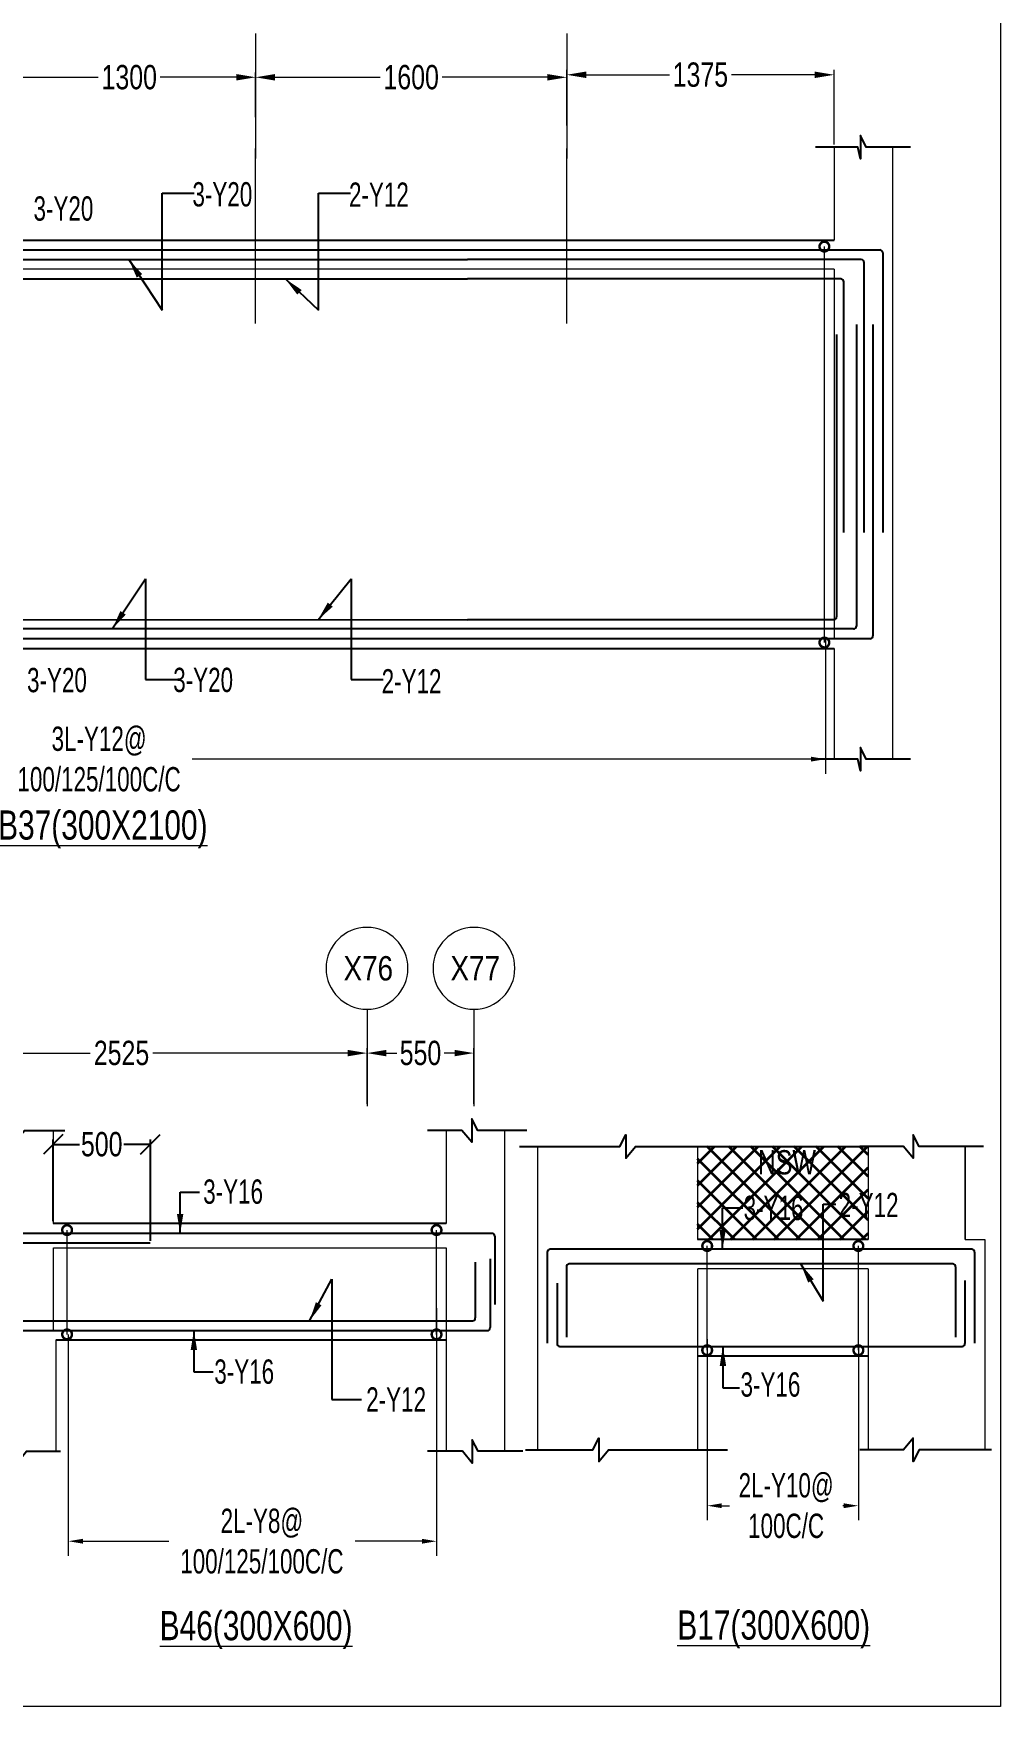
# Model space of a CAD drawing. Header units: millimetres. Extents: x -2697 to 288508, y -1308 to 60928.
# Drawn here: x 27390 to 32364, y 3901 to 12507 of the extents above; entities that cross this region are included whole.
import ezdxf
from ezdxf.enums import TextEntityAlignment as Align

# ---------------------------------------------------------------- set-up
doc = ezdxf.new("R2010")
doc.units = ezdxf.units.MM
doc.header["$LTSCALE"] = 100
for name, pattern in [('ACAD_ISO04W100', [30, 24, -3, 0, -3]), ('CONTINOUS', [0]), ('CONTINU', [0]), ('Grid Line', [22.225, 12.7, -3.175, 3.175, -3.175]), ('HIDDEN', [0.375, 0.25, -0.125])]:
    doc.linetypes.add(name, pattern=pattern)
doc.layers.get('Defpoints').update_dxf_attribs({"color": 1, "lineweight": 0})
for name, color, linetype in [('-S-ARROW', 253, 'Continuous'), ('-S-MISC', 8, 'Continuous'), ('-STR-BEAM', 7, 'CONTINU'), ('-STR-REINF', 3, 'Continuous'), ('-STR-TEXT', 6, 'Continuous'), ('rein', 3, 'Continuous')]:
    doc.layers.add(name, color=color, linetype=linetype)
for name, color, linetype, lineweight in [('-S-STIRUP', 11, 'Continuous', 9), ('-S-TEXT', 6, 'Continuous', 0), ('-STR-COLUMN', 5, 'HIDDEN', 13), ('-STR-RF-DIM', 252, 'CONTINOUS', 20), ('A-ANNO-GRID-LINE', 252, 'ACAD_ISO04W100', 20), ('A-ANNO-GRID-TEXT', 13, 'Continuous', 15), ('GRID DIM', 252, 'Continuous', 9), ('S-COL HATCH', 9, 'Continuous', 35), ('S-GRID-____-OTLN', 8, 'Continuous', 18), ('SEC TEXT', 9, 'Continuous', 18), ('SLAB LINE', 254, 'HIDDEN', 20)]:
    doc.layers.add(name, color=color, linetype=linetype, lineweight=lineweight)
doc.styles.add('BEAM-LS', font='romans.shx', dxfattribs={"width": 0.8})
doc.styles.add('Dim.s & Anno.(Misc.)', font='ARIALN.TTF')
doc.styles.add('SOBHA', font='swisscl.ttf', dxfattribs={"width": 0.9})
doc.styles.add('sobha.sed', font='swisscl.ttf')
doc.dimstyles.new('S-50', dxfattribs={"dimscale": 50, "dimtxt": 2.5, "dimasz": 2, "dimexe": 0.5, "dimexo": 0.25, "dimgap": 0.25, "dimtad": 0, "dimdec": 0, "dimrnd": 0.0005, "dimzin": 0, "dimdsep": 46, "dimtxsty": 'sobha.sed', "dimblk": 'OBLIQUE', "dimcen": 0.09, "dimclrd": 8, "dimclre": 8, "dimclrt": 6, "dimadec": 0, "dimazin": 0, "dimtfac": 1, "dimtdec": 0, "dimtofl": 0, "dimtmove": 2, "dimatfit": 3, "dimfxl": 0.18, "dimtolj": 1, "dimtzin": 0, "dimlwd": -1, "dimlwe": -1, "dimarcsym": 0})
doc.dimstyles.new('S-DIM50', dxfattribs={"dimscale": 50, "dimtxt": 2.5, "dimasz": 1.5, "dimexe": 1.5, "dimexo": 1, "dimgap": 0.5, "dimtad": 0, "dimdec": 0, "dimzin": 0, "dimdsep": 46, "dimtxsty": 'SOBHA', "dimcen": 0.09, "dimclrd": 256, "dimclre": 256, "dimclrt": 6, "dimadec": 5, "dimazin": 0, "dimtfac": 1, "dimtdec": 0, "dimtofl": 0, "dimtmove": 0, "dimatfit": 3, "dimfxl": 0.18, "dimtolj": 1, "dimtzin": 0, "dimlwd": -1, "dimlwe": -1, "dimarcsym": 0})
doc.dimstyles.new('STIRUP', dxfattribs={"dimscale": 50, "dimtxt": 2.5, "dimasz": 2.2, "dimexe": 0, "dimexo": 0, "dimgap": 0.5, "dimtad": 0, "dimdec": 0, "dimzin": 0, "dimdsep": 46, "dimtxsty": 'BEAM-LS', "dimblk": 'DOTSMALL', "dimcen": 0.09, "dimclrd": 256, "dimclre": 256, "dimclrt": 256, "dimadec": 5, "dimazin": 0, "dimtfac": 1, "dimtdec": 0, "dimtofl": 0, "dimtmove": 0, "dimatfit": 3, "dimldrblk": 'DOTSMALL', "dimfxl": 0, "dimfxlon": 1, "dimtolj": 1, "dimtzin": 0, "dimlwd": -1, "dimlwe": -1, "dimarcsym": 0})

# ---------------------------------------------------------------- blocks, each defined once
blk = doc.blocks.new('*D113')
at = {"layer": '-STR-RF-DIM', "transparency": 16777216}
for p, q in [((24058.1, 9457.9), (24058.1, 8699.4)), ((31464.6, 9394), (31464.6, 8699.4)), ((24133.1, 8774.4), (27248.8, 8774.4)), ((31389.6, 8774.4), (28207.2, 8774.4))]:
    blk.add_line(p, q, dxfattribs=at)
for points in [[(24133.1, 8786.9), (24133.1, 8761.9), (24058.1, 8774.4)], [(31389.6, 8786.9), (31389.6, 8761.9), (31464.6, 8774.4)]]:
    blk.add_solid(points, dxfattribs=at)
at = {"layer": 'Defpoints', "color": 0, "transparency": 16777216}
for p in [(24058.1, 9457.9, 0), (31464.6, 9394, 0), (24058.1, 8774.4)]:
    blk.add_point(p, dxfattribs=at)
at = {"layer": '-STR-RF-DIM', "color": 6, "transparency": 16777216, "insert": (27728, 8774.4), "char_height": 125, "attachment_point": 5, "style": 'SOBHA'}
blk.add_mtext('\\A1;3L-Y12@\\P100/125/100C/C', dxfattribs=at)
blk = doc.blocks.new('_DotSmall')
at = {"color": 0, "linetype": 'ByBlock', "const_width": 0.5}
blk.add_lwpolyline([(-0.0625, 0, 1), (0.0625, 0, 1)], format="xyb", close=True, dxfattribs=at)
blk = doc.blocks.new('*D114')
at = {"layer": '-S-STIRUP', "ltscale": 100, "transparency": 16777216}
blk.add_line((31458.3, 9374.2), (31458.3, 11410.9), dxfattribs=at)
at = {"layer": 'Defpoints', "color": 0, "linetype": 'CONTINU', "ltscale": 100, "transparency": 16777216}
for p in [(31458.3, 11410.9), (31458.3, 11410.9), (31458.3, 9374.2, 0)]:
    blk.add_point(p, dxfattribs=at)
at = {"layer": '-S-STIRUP', "linetype": 'CONTINU', "ltscale": 100, "transparency": 16777216, "xscale": 100, "yscale": 100, "zscale": 100}
for p, rotation in [((31458.3, 11410.9), 90), ((31458.3, 9374.2), 270)]:
    blk.add_blockref('_DotSmall', p, dxfattribs=dict(at, rotation=rotation))
blk = doc.blocks.new('_Oblique')
at = {"color": 0, "linetype": 'ByBlock', "lineweight": -2}
blk.add_line((-0.5, -0.5), (0.5, 0.5), dxfattribs=at)
blk = doc.blocks.new('*D94')
at = {"layer": '-S-STIRUP', "ltscale": 100, "transparency": 16777216}
blk.add_line((29463.5, 5815.3), (29463.5, 6352), dxfattribs=at)
at = {"layer": 'Defpoints', "color": 0, "linetype": 'CONTINU', "ltscale": 100, "transparency": 16777216}
for p in [(29463.5, 6352), (29463.5, 6352), (29463.5, 5815.3)]:
    blk.add_point(p, dxfattribs=at)
at = {"layer": '-S-STIRUP', "linetype": 'CONTINU', "ltscale": 100, "transparency": 16777216, "xscale": 100, "yscale": 100, "zscale": 100}
for p, rotation in [((29463.5, 6352), 90), ((29463.5, 5815.3), 270)]:
    blk.add_blockref('_DotSmall', p, dxfattribs=dict(at, rotation=rotation))
blk = doc.blocks.new('*D95')
at = {"layer": '-S-STIRUP', "ltscale": 100, "transparency": 16777216}
blk.add_line((27563.3, 5815.3), (27563.3, 6352), dxfattribs=at)
at = {"layer": 'Defpoints', "color": 0, "linetype": 'CONTINU', "ltscale": 100, "transparency": 16777216}
for p in [(27563.3, 6352), (27563.3, 6352), (27563.3, 5815.3)]:
    blk.add_point(p, dxfattribs=at)
at = {"layer": '-S-STIRUP', "linetype": 'CONTINU', "ltscale": 100, "transparency": 16777216, "xscale": 100, "yscale": 100, "zscale": 100}
for p, rotation in [((27563.3, 6352), 90), ((27563.3, 5815.3), 270)]:
    blk.add_blockref('_DotSmall', p, dxfattribs=dict(at, rotation=rotation))
blk = doc.blocks.new('*D97')
at = {"layer": '-STR-RF-DIM', "transparency": 16777216}
for p, q in [((29463.5, 5949.6), (29463.5, 4676.4)), ((27569.5, 5815.3), (27569.5, 4676.4)), ((27644.5, 4751.4), (28086, 4751.4)), ((29388.5, 4751.4), (29044.4, 4751.4))]:
    blk.add_line(p, q, dxfattribs=at)
for points in [[(27644.5, 4763.9), (27644.5, 4738.9), (27569.5, 4751.4)], [(29388.5, 4763.9), (29388.5, 4738.9), (29463.5, 4751.4)]]:
    blk.add_solid(points, dxfattribs=at)
at = {"layer": 'Defpoints', "color": 0, "transparency": 16777216}
for p in [(29463.5, 5949.6, 0), (27569.5, 5815.3, 178586.6), (29463.5, 4751.4)]:
    blk.add_point(p, dxfattribs=at)
at = {"layer": '-STR-RF-DIM', "color": 6, "transparency": 16777216, "insert": (28565.2, 4751.4), "char_height": 125, "attachment_point": 5, "style": 'SOBHA'}
blk.add_mtext('\\A1;2L-Y8@\\P100/125/100C/C', dxfattribs=at)
blk = doc.blocks.new('*D63')
at = {"layer": 'Defpoints', "color": 0, "transparency": 16777216}
for p in [(28533.1, 12281.7), (28533.1, 12063.3), (27233.1, 12000)]:
    blk.add_point(p, dxfattribs=at)
at = {"layer": 'GRID DIM', "transparency": 16777216}
for p, q in [((27233.1, 12012.5), (27233.1, 12306.7)), ((27333.1, 12281.7), (27723.7, 12281.7)), ((28433.1, 12281.7), (28042.5, 12281.7)), ((28533.1, 12075.8), (28533.1, 12306.7))]:
    blk.add_line(p, q, dxfattribs=at)
for points in [[(27333.1, 12298.4), (27333.1, 12265), (27233.1, 12281.7)], [(28433.1, 12298.4), (28433.1, 12265), (28533.1, 12281.7)]]:
    blk.add_solid(points, dxfattribs=at)
at = {"layer": 'GRID DIM', "color": 13, "transparency": 16777216, "insert": (27883.1, 12281.7), "char_height": 125, "attachment_point": 5, "style": 'sobha.sed'}
blk.add_mtext('\\A1;1300', dxfattribs=at)
blk = doc.blocks.new('*D64')
at = {"layer": 'Defpoints', "color": 0, "transparency": 16777216}
for p in [(30133.1, 12281.7), (28533.1, 12063.3), (30133.1, 12021)]:
    blk.add_point(p, dxfattribs=at)
at = {"layer": 'GRID DIM', "transparency": 16777216}
for p, q in [((28533.1, 12075.8), (28533.1, 12306.7)), ((28633.1, 12281.7), (29173.7, 12281.7)), ((30033.1, 12281.7), (29492.5, 12281.7)), ((30133.1, 12033.5), (30133.1, 12306.7))]:
    blk.add_line(p, q, dxfattribs=at)
for points in [[(28633.1, 12298.4), (28633.1, 12265), (28533.1, 12281.7)], [(30033.1, 12298.4), (30033.1, 12265), (30133.1, 12281.7)]]:
    blk.add_solid(points, dxfattribs=at)
at = {"layer": 'GRID DIM', "color": 13, "transparency": 16777216, "insert": (29333.1, 12281.7), "char_height": 125, "attachment_point": 5, "style": 'sobha.sed'}
blk.add_mtext('\\A1;1600', dxfattribs=at)
blk = doc.blocks.new('*D65')
at = {"layer": 'Defpoints', "color": 0, "transparency": 16777216}
for p in [(31508.1, 12294.6), (30133.1, 12021), (31508.1, 11923, 0)]:
    blk.add_point(p, dxfattribs=at)
at = {"layer": 'GRID DIM', "transparency": 16777216}
for p, q in [((30133.1, 12033.5), (30133.1, 12319.6)), ((31508.1, 11935.5), (31508.1, 12319.6)), ((30233.1, 12294.6), (30661.3, 12294.6)), ((31408.1, 12294.6), (30979.8, 12294.6))]:
    blk.add_line(p, q, dxfattribs=at)
for points in [[(30233.1, 12311.3), (30233.1, 12277.9), (30133.1, 12294.6)], [(31408.1, 12311.3), (31408.1, 12277.9), (31508.1, 12294.6)]]:
    blk.add_solid(points, dxfattribs=at)
at = {"layer": 'GRID DIM', "color": 13, "transparency": 16777216, "insert": (30820.6, 12294.6), "char_height": 125, "attachment_point": 5, "style": 'sobha.sed'}
blk.add_mtext('\\A1;1375', dxfattribs=at)
blk = doc.blocks.new('A-SYMB_Grid')
blk.add_circle((0, 0), 4.21)
at = {"style": 'Dim.s & Anno.(Misc.)'}
blk.add_attdef('GRID', text='', height=3, dxfattribs=at).set_placement((0, 0), align=Align.MIDDLE_CENTER)
blk = doc.blocks.new('*D149')
at = {"layer": 'Defpoints', "color": 0, "transparency": 16777216}
for p in [(29655.9, 7262.4), (29105.9, 7052.8, 0), (29655.9, 6989, 0)]:
    blk.add_point(p, dxfattribs=at)
at = {"layer": 'GRID DIM', "transparency": 16777216}
for p, q in [((29105.9, 7065.3), (29105.9, 7287.4)), ((29205.9, 7262.4), (29259.2, 7262.4)), ((29555.9, 7262.4), (29502.6, 7262.4)), ((29655.9, 7001.5), (29655.9, 7287.4))]:
    blk.add_line(p, q, dxfattribs=at)
for points in [[(29205.9, 7279), (29205.9, 7245.7), (29105.9, 7262.4)], [(29555.9, 7279), (29555.9, 7245.7), (29655.9, 7262.4)]]:
    blk.add_solid(points, dxfattribs=at)
at = {"layer": 'GRID DIM', "color": 13, "transparency": 16777216, "insert": (29380.9, 7262.4), "char_height": 125, "attachment_point": 5, "style": 'sobha.sed'}
blk.add_mtext('\\A1;550', dxfattribs=at)
blk = doc.blocks.new('*D151')
at = {"layer": 'Defpoints', "color": 0, "transparency": 16777216}
for p in [(29655.9, 7262.4), (29105.9, 7052.8, 0), (29655.9, 6989, 0)]:
    blk.add_point(p, dxfattribs=at)
at = {"layer": 'GRID DIM', "transparency": 16777216}
for p, q in [((29105.9, 7065.3), (29105.9, 7287.4)), ((29205.9, 7262.4), (29259.2, 7262.4)), ((29555.9, 7262.4), (29502.6, 7262.4)), ((29655.9, 7001.5), (29655.9, 7287.4))]:
    blk.add_line(p, q, dxfattribs=at)
for points in [[(29205.9, 7279), (29205.9, 7245.7), (29105.9, 7262.4)], [(29555.9, 7279), (29555.9, 7245.7), (29655.9, 7262.4)]]:
    blk.add_solid(points, dxfattribs=at)
at = {"layer": 'GRID DIM', "color": 13, "transparency": 16777216, "insert": (29380.9, 7262.4), "char_height": 125, "attachment_point": 5, "style": 'sobha.sed'}
blk.add_mtext('\\A1;550', dxfattribs=at)
blk = doc.blocks.new('*D152')
at = {"layer": 'Defpoints', "color": 0, "transparency": 16777216}
for p in [(29105.9, 7262.4), (26580.9, 7052.8), (29105.9, 6989)]:
    blk.add_point(p, dxfattribs=at)
at = {"layer": 'GRID DIM', "transparency": 16777216}
for p, q in [((26580.9, 7065.3), (26580.9, 7287.4)), ((26680.9, 7262.4), (27682.8, 7262.4)), ((29005.9, 7262.4), (28004, 7262.4)), ((29105.9, 7001.5), (29105.9, 7287.4))]:
    blk.add_line(p, q, dxfattribs=at)
for points in [[(26680.9, 7279), (26680.9, 7245.7), (26580.9, 7262.4)], [(29005.9, 7279), (29005.9, 7245.7), (29105.9, 7262.4)]]:
    blk.add_solid(points, dxfattribs=at)
at = {"layer": 'GRID DIM', "color": 13, "transparency": 16777216, "insert": (27843.4, 7262.4), "char_height": 125, "attachment_point": 5, "style": 'sobha.sed'}
blk.add_mtext('\\A1;2525', dxfattribs=at)
blk = doc.blocks.new('*D434')
at = {"layer": '-STR-RF-DIM', "transparency": 16777216}
for p, q in [((30855.5, 5790.8), (30855.5, 4859.1)), ((31633.1, 5745.6), (31633.1, 4859.1)), ((30930.5, 4934.1), (30970.4, 4934.1)), ((31558.1, 4934.1), (31552.6, 4934.1))]:
    blk.add_line(p, q, dxfattribs=at)
for points in [[(30930.5, 4946.6), (30930.5, 4921.6), (30855.5, 4934.1)], [(31558.1, 4946.6), (31558.1, 4921.6), (31633.1, 4934.1)]]:
    blk.add_solid(points, dxfattribs=at)
at = {"layer": 'Defpoints', "color": 0, "transparency": 16777216}
for p in [(30855.5, 5790.8, 178586.6), (31633.1, 5745.6, 0), (31633.1, 4934.1)]:
    blk.add_point(p, dxfattribs=at)
at = {"layer": '-STR-RF-DIM', "color": 6, "transparency": 16777216, "insert": (31261.5, 4934.1), "char_height": 125, "attachment_point": 5, "style": 'SOBHA'}
blk.add_mtext('\\A1;2L-Y10@\\P100C/C', dxfattribs=at)
blk = doc.blocks.new('*D435')
at = {"layer": '-S-STIRUP', "ltscale": 100, "transparency": 16777216}
blk.add_line((30855.5, 5733.8), (30855.5, 6270.1), dxfattribs=at)
at = {"layer": 'Defpoints', "color": 0, "linetype": 'CONTINU', "ltscale": 100, "transparency": 16777216}
for p in [(30855.5, 6270.1), (30855.5, 6270.1), (30855.5, 5733.8)]:
    blk.add_point(p, dxfattribs=at)
at = {"layer": '-S-STIRUP', "linetype": 'CONTINU', "ltscale": 100, "transparency": 16777216, "xscale": 100, "yscale": 100, "zscale": 100}
for p, rotation in [((30855.5, 6270.1), 90), ((30855.5, 5733.8), 270)]:
    blk.add_blockref('_DotSmall', p, dxfattribs=dict(at, rotation=rotation))
blk = doc.blocks.new('*D436')
at = {"layer": '-S-STIRUP', "ltscale": 100, "transparency": 16777216}
blk.add_line((31633.1, 5733.8), (31633.1, 6270.1), dxfattribs=at)
at = {"layer": 'Defpoints', "color": 0, "linetype": 'CONTINU', "ltscale": 100, "transparency": 16777216}
for p in [(31633.1, 6270.1), (31633.1, 6270.1), (31633.1, 5733.8)]:
    blk.add_point(p, dxfattribs=at)
at = {"layer": '-S-STIRUP', "linetype": 'CONTINU', "ltscale": 100, "transparency": 16777216, "xscale": 100, "yscale": 100, "zscale": 100}
for p, rotation in [((31633.1, 6270.1), 90), ((31633.1, 5733.8), 270)]:
    blk.add_blockref('_DotSmall', p, dxfattribs=dict(at, rotation=rotation))
blk = doc.blocks.new('*D831')
at = {"layer": '-S-ARROW', "color": 8, "transparency": 16777216}
for p, q in [((27491.5, 6397.5), (27491.5, 6818)), ((27991.5, 6297.5), (27991.5, 6818)), ((27491.5, 6793), (27627.3, 6793)), ((27991.5, 6793), (27855.7, 6793))]:
    blk.add_line(p, q, dxfattribs=at)
at = {"layer": 'Defpoints', "color": 0, "transparency": 16777216}
for p in [(27991.5, 6793), (27491.5, 6385), (27991.5, 6285)]:
    blk.add_point(p, dxfattribs=at)
at = {"layer": '-S-ARROW', "color": 8, "transparency": 16777216, "xscale": 100, "yscale": 100, "zscale": 100, "rotation": 180}
blk.add_blockref('_Oblique', (27491.5, 6793), dxfattribs=at)
at = {"layer": '-S-ARROW', "color": 8, "transparency": 16777216, "xscale": 100, "yscale": 100, "zscale": 100}
blk.add_blockref('_Oblique', (27991.5, 6793), dxfattribs=at)
at = {"layer": '-S-ARROW', "color": 6, "transparency": 16777216, "insert": (27741.5, 6793), "char_height": 125, "attachment_point": 5, "style": 'sobha.sed'}
blk.add_mtext('\\A1;500', dxfattribs=at)

msp = doc.modelspace()

# ---------------------------------------------------------------- hatches: boundary and pattern name
at = {"layer": 'S-COL HATCH'}
h = msp.add_hatch(dxfattribs=at)
h.set_pattern_fill('ANSI37', color=8, scale=25)
h.set_pattern_definition([(45, (185559, -20514.9), (-56.1266, 56.1266), []), (135, (185559, -20514.9), (-56.1266, -56.1266), [])])
h.paths.add_polyline_path([(30805.64, 6303.05), (31683.14, 6303.05), (31683.14, 6782.15), (30805.64, 6782.15)])

# ---------------------------------------------------------------- linework, layer by layer
at = {"layer": '-S-MISC', "linetype": 'ByBlock', "ltscale": 1000, "elevation": 0}
for points in [[(31901.88, 11923.05), (31673.11, 11923.05), (31644.64, 11982.71), (31644.64, 11862.54), (31629.49, 11923.05), (31412.23, 11923.05)], [(31901.88, 8774.38), (31673.11, 8774.38), (31644.64, 8834.04), (31644.64, 8713.88), (31629.49, 8774.38), (31412.23, 8774.38)], [(26974.7, 6864.1), (27263.5, 6864.1), (27294.36, 6923.76), (27294.36, 6803.59), (27344.21, 6864.1), (27551.69, 6864.1)], [(29927.96, 6864.1), (29675.08, 6864.1), (29644.22, 6923.76), (29644.22, 6803.59), (29594.37, 6864.1), (29416.67, 6864.1)], [(27042.7, 5214.1), (27273.46, 5214.1), (27304.33, 5273.76), (27304.33, 5153.59), (27354.18, 5214.1), (27528.7, 5214.1)], [(29907.64, 5214.1), (29678.07, 5214.1), (29647.2, 5273.76), (29647.2, 5153.59), (29597.35, 5214.1), (29416.67, 5214.1)]]:
    msp.add_lwpolyline(points, dxfattribs=at)
at = {"layer": '-S-MISC', "linetype": 'ByBlock', "ltscale": 1000}
for points in [[(29889.34, 6782.15), (30405.8, 6782.15), (30436.67, 6841.81), (30436.67, 6721.64), (30486.52, 6782.15), (31683.14, 6782.15)], [(32276.95, 6782.15), (31946.53, 6782.15), (31915.66, 6841.81), (31915.66, 6721.64), (31865.81, 6782.15), (31641, 6782.15)], [(29920.57, 5221.74), (30266.64, 5221.74), (30297.51, 5281.4), (30297.51, 5161.23), (30347.36, 5221.74), (30959.95, 5221.74)], [(32318, 5221.74), (31946.53, 5221.74), (31915.66, 5162.08), (31915.66, 5282.25), (31865.81, 5221.74), (31641, 5221.74)]]:
    msp.add_lwpolyline(points, dxfattribs=at)
at = {"layer": '-STR-BEAM'}
for p, q in [((24008.07, 11443.95, 0), (31508.07, 11443.95, 0)), ((24008.07, 9343.95, 0), (31508.07, 9343.95, 0)), ((29513.52, 6385, 0), (27491.53, 6385, 0)), ((31683.14, 6303.05), (30805.64, 6303.05, 0)), ((29513.52, 5785, 0), (27505.97, 5785, 0)), ((31683.14, 5703.55), (30805.64, 5703.55, 0)), ((31683.14, 5703.55), (30805.64, 5703.55, 0))]:
    msp.add_line(p, q, dxfattribs=at)
at = {"layer": '-STR-COLUMN', "linetype": 'Continuous', "ltscale": 10}
for p, q in [((31508.07, 11923.05, 0), (31508.07, 11443.95, 0)), ((31808.07, 11923.05, 0), (31808.07, 8773.05, 0)), ((31508.07, 9343.95, 0), (31508.07, 8773.05, 0)), ((27491.53, 6864.1, 0), (27491.53, 6385, 0)), ((29513.52, 6864.1, 0), (29513.52, 6385, 0)), ((29813.52, 6864.1, 0), (29813.52, 5785, 0)), ((29983.14, 6782.15), (29983.14, 5221.74)), ((30805.64, 6782.15), (30805.64, 6303.05)), ((31683.14, 6782.15), (31683.14, 6303.05)), ((32183.14, 6782.15), (32183.14, 6303.05)), ((32183.14, 6303.05), (32183.14, 6782.15)), ((32183.14, 6303.05), (32283.14, 6303.05)), ((32283.14, 6303.05), (32283.14, 5221.74)), ((27505.97, 5785, 0), (27505.97, 5214.1, 0)), ((29513.52, 5785, 0), (29513.52, 5214.1, 0)), ((29813.52, 5785, 0), (29813.52, 5214.1, 0)), ((30805.64, 5703.55), (30805.64, 5221.74)), ((31683.14, 5703.55), (31683.14, 5221.74))]:
    msp.add_line(p, q, dxfattribs=at)
at = {"layer": '-STR-REINF', "ltscale": 10}
for p, q in [((23773.07, 11393.95, 0), (31743.07, 11393.95, 0)), ((31758.07, 11378.95, 0), (31758.07, 9940.83, 0)), ((23861.41, 11343.95, 0), (29622.92, 11343.95, 0)), ((31647.74, 11343.95, 0), (29622.92, 11343.95, 0)), ((31662.74, 9940.83, 0), (31662.74, 11328.95, 0)), ((23951.13, 11244.2, 0), (29622.92, 11244.2, 0)), ((31542.88, 11244.2, 0), (29622.92, 11244.2, 0)), ((31557.88, 9940.83, 0), (31557.88, 11229.2, 0)), ((31521.34, 10959.44, 0), (31521.34, 9505.99, 0)), ((31623.07, 11009.44, 0), (31623.07, 9458.95, 0)), ((31708.07, 11009.44, 0), (31708.07, 9408.95, 0)), ((23988.36, 9495.38, 0), (29622.92, 9490.99, 0)), ((31506.34, 9490.99, 0), (29622.92, 9490.99, 0)), ((31693.07, 9393.95, 0), (23823.07, 9393.95, 0)), ((31608.07, 9443.95, 0), (23901.07, 9443.95, 0)), ((29748.52, 6335, 0), (25205.56, 6335, 0)), ((27991.48, 6285, 0), (25205.56, 6285, 0)), ((29763.52, 6320, 0), (29763.52, 5969.29, 0)), ((29739.25, 6204.3, 0), (29739.25, 5850, 0)), ((30033.14, 6238.05, 0), (30033.14, 5770.18, 0)), ((32216.14, 6253.05, 0), (30048.14, 6253.05, 0)), ((32231.14, 6238.05, 0), (32231.14, 5770.18, 0)), ((29662.61, 6187.25, 0), (29662.61, 5900, 0)), ((30131.14, 6163.05, 0), (30131.14, 5801.38, 0)), ((32118.14, 6178.05, 0), (30146.14, 6178.05, 0)), ((32133.14, 6163.05, 0), (32133.14, 5801.38, 0)), ((30083.14, 6079.45, 0), (30083.14, 5768.55)), ((32181.14, 6092.45, 0), (32181.14, 5768.55, 0)), ((25189.19, 5885, 0), (29647.61, 5885, 0)), ((25189.19, 5835, 0), (29724.25, 5835, 0)), ((30098.14, 5753.55), (32166.14, 5753.55, 0))]:
    msp.add_line(p, q, dxfattribs=at)
for centre, start, end in [((31743.07, 11378.95, 0), 0, 90), ((31608.07, 9458.95, 0), 270, 0), ((29748.52, 6320, 0), 0, 90), ((30048.14, 6238.05, 0), 90, 180), ((32216.14, 6238.05, 0), 0, 90), ((30146.14, 6163.05, 0), 90, 180), ((32118.14, 6163.05, 0), 0, 90), ((29724.25, 5850, 0), 270, 0), ((30098.14, 5768.55), 180, 270), ((32166.14, 5768.55, 0), 270, 0)]:
    msp.add_arc(centre, 15, start, end, dxfattribs=at)
at = {"layer": '-STR-REINF', "ltscale": 10, "extrusion": (5.4182e-08, -3.78616e-09, 1)}
msp.add_arc((31693.07, 9408.95, 0), 15, 270, 0, dxfattribs=at)
at = {"layer": '-STR-REINF', "ltscale": 10, "extrusion": (7.44613e-09, -7.44613e-09, 1)}
msp.add_arc((30146.14, 6163.05, 0), 15, 90, 180, dxfattribs=at)
at = {"layer": '-STR-REINF', "ltscale": 10, "extrusion": (-7.44613e-09, -7.44613e-09, 1)}
msp.add_arc((32118.14, 6163.05, 0), 15, 0, 90, dxfattribs=at)
at = {"layer": '-STR-REINF', "ltscale": 10, "extrusion": (6.01945e-10, -1.2545e-08, 1)}
msp.add_arc((29647.61, 5900, 0), 15, 270, 0, dxfattribs=at)
at = {"layer": 'A-ANNO-GRID-LINE', "ltscale": 40}
for p, q in [((28533.1, 12507.2, 0), (28533.1, 11863.94, 0)), ((30133.1, 12507.2, 0), (30133.1, 11863.94, 0)), ((29105.91, 7487.87, 0), (29105.91, 6989.04, 0)), ((29105.91, 7487.87, 0), (29105.91, 6989.04, 0)), ((29655.91, 7487.87, 0), (29655.91, 6989.04, 0)), ((29655.91, 7487.87, 0), (29655.91, 6989.04, 0))]:
    msp.add_line(p, q, dxfattribs=at)
at = {"layer": 'Defpoints', "color": 8}
msp.add_lwpolyline([(-2696.85, 31070.56), (32364.23, 31070.56), (32364.23, 3901.12), (-2696.85, 3901.12)], close=True, dxfattribs=at)
at = {"layer": 'Defpoints', "color": 1}
msp.add_lwpolyline([(-2696.85, 31070.56), (32364.23, 31070.56), (32364.23, 3901.12), (-2696.85, 3901.12)], close=True, dxfattribs=at)
at = {"layer": 'rein', "ltscale": 10}
for centre, start, end in [((31647.74, 11328.95, 0), 0, 90), ((31542.88, 11229.2, 0), 0, 90), ((31506.34, 9505.99, 0), 270, 0)]:
    msp.add_arc(centre, 15, start, end, dxfattribs=at)
at = {"layer": 'S-GRID-____-OTLN', "linetype": 'Grid Line'}
for p, q in [((28533.1, 11014.69, 0), (28533.1, 11914.69, 0)), ((30133.1, 11014.69, 0), (30133.1, 11914.69, 0))]:
    msp.add_line(p, q, dxfattribs=at)
at = {"layer": 'SLAB LINE', "color": 9, "linetype": 'HIDDEN', "ltscale": 0.1}
for p, q in [((31508.07, 11294.2, 0), (24008.07, 11294.2, 0)), ((31508.07, 11294.2, 0), (31508.07, 9393.95, 0)), ((30805.64, 6303.05, 0), (30805.64, 6303.05)), ((31683.14, 6303.05), (31683.14, 6303.05)), ((27493.85, 6260.25, 0), (29513.52, 6260.25, 0)), ((27493.85, 5835, 0), (27493.85, 6260.25, 0)), ((29513.52, 6260.25, 0), (29513.52, 5785, 0)), ((31683.14, 6153.05), (30805.64, 6153.05, 0)), ((30805.64, 6153.05), (30805.64, 5703.55)), ((31683.14, 6153.05), (31683.14, 5703.55))]:
    msp.add_line(p, q, dxfattribs=at)

# ---------------------------------------------------------------- block references
at = {"layer": 'A-ANNO-GRID-TEXT'}
ref = msp.add_blockref('A-SYMB_Grid', (29105.91, 7698.5, 0), dxfattribs=dict(at, xscale=-50, yscale=50, zscale=50))
ref.add_attrib('GRID', 'X76', dxfattribs={"layer": '0', "height": 125, "style": 'Dim.s & Anno.(Misc.)'}).set_placement((29112.56, 7698.5, 0), align=Align.MIDDLE_CENTER)
ref = msp.add_blockref('A-SYMB_Grid', (29655.91, 7698.5, 0), dxfattribs=dict(at, xscale=-50, yscale=50, zscale=50))
ref.add_attrib('GRID', 'X77', dxfattribs={"layer": '0', "height": 125, "style": 'Dim.s & Anno.(Misc.)'}).set_placement((29662.56, 7698.5, 0), align=Align.MIDDLE_CENTER)

# ---------------------------------------------------------------- texts
at = {"layer": '-S-TEXT', "color": 6, "style": 'sobha.sed'}
msp.add_text('NSW', height=125, dxfattribs=at).set_placement((31116, 6638.15))
at = {"layer": '-STR-TEXT', "color": 6, "char_height": 125, "style": 'SOBHA'}
for s, insert, attachment_point in [('\\A1;3-Y20', (28208.14, 11615.54, 0), 7), ('\\A1;2-Y12', (29013.39, 11615.54, 0), 7), ('\\A1;3-Y20', (27390.73, 11669.22, 0), 1), ('\\A1;3-Y20', (27357.47, 9243.68, 0), 1), ('\\A1;3-Y20', (28109.31, 9244.4, 0), 1), ('\\A1;2-Y12', (29181.29, 9237.32, 0), 1), ('\\A1;3-Y16', (28263.42, 6612.35, 0), 1), ('\\A1;2-Y12', (31839.72, 6543.51, 0), 3), ('\\A1;3-Y16', (31043.09, 6528.32, 0), 1), ('\\A1;3-Y16', (28320.51, 5559.73, 0), 7), ('\\A1;3-Y16', (31027.11, 5493.3), 7), ('\\A1;2-Y12', (29409.48, 5418.13, 0), 9)]:
    msp.add_mtext(s, dxfattribs=dict(at, insert=insert, attachment_point=attachment_point))
at = {"layer": 'SEC TEXT', "color": 1, "linetype": 'ByBlock', "style": 'sobha.sed'}
for s, rotation, p in [('%%UB37(300X2100)', 0.010721, (27208.66, 8360.42, 0)), ('%%UB46(300X600)', 359.989279, (28039.59, 4242.28, 0)), ('%%UB17(300X600)', 359.989279, (30701.74, 4245.51, 0))]:
    msp.add_text(s, height=150, rotation=rotation, dxfattribs=at).set_placement(p)

# ---------------------------------------------------------------- dimensions: what is measured, and where the dimension line sits
at = {"layer": '-S-ARROW'}
dim = msp.add_linear_dim(base=(27991.48, 6793, 0), p1=(27491.53, 6385, 0), p2=(27991.48, 6285, 0), dimstyle='S-50', override={"dimgap": 0.1}, dxfattribs=at)
dim.commit()
dim.dimension.update_dxf_attribs({"geometry": '*D831', "text_midpoint": (27741.51, 6793, 0)})
at = {"layer": '-S-STIRUP', "linetype": 'CONTINU', "ltscale": 100}
for base, p1, p2, picture, middle in [((31458.32, 11410.95, 178586.59), (31458.32, 9374.24, 178586.59), (31458.32, 11410.95, 178586.59), '*D114', (31458.32, 10392.59, 178586.59)), ((27563.27, 6352, 178586.59), (27563.27, 5815.29, 178586.59), (27563.27, 6352, 178586.59), '*D95', (27563.27, 6083.64, 178586.59)), ((29463.52, 6352, 0), (29463.52, 5815.29, 0), (29463.52, 6352, 0), '*D94', (29463.52, 6083.64, 0)), ((30855.49, 6270.05, 178586.59), (30855.49, 5733.84, 178586.59), (30855.49, 6270.05, 178586.59), '*D435', (30855.49, 6001.94, 178586.59)), ((31633.14, 6270.05), (31633.14, 5733.84), (31633.14, 6270.05), '*D436', (31633.14, 6001.94))]:
    dim = msp.add_linear_dim(base=base, p1=p1, p2=p2, angle=90, text=' ', dimstyle='STIRUP', override={"dimasz": 2}, dxfattribs=at)
    dim.commit()
    dim.dimension.update_dxf_attribs({"geometry": picture, "text_midpoint": middle})
at = {"layer": '-STR-RF-DIM'}
dim = msp.add_linear_dim(base=(24058.07, 8774.38, 0), p1=(31464.57, 9393.95, 0), p2=(24058.07, 9457.93, 0), angle=180, text='3L-Y12@\\P100/125/100C/C', dimstyle='S-DIM50', override={"dimscale": 1, "dimtxt": 125, "dimasz": 75, "dimexe": 75, "dimexo": 0, "dimgap": 25, "dimsah": 1, "dimcen": 4.5, "dimfxl": 75}, dxfattribs=at)
dim.commit()
dim.dimension.update_dxf_attribs({"geometry": '*D113', "text_midpoint": (27727.98, 8774.38, 0), "dimtype": 160})
for base, p1, p2, text, picture, middle in [((29463.52, 4751.42, 0), (27569.52, 5815.29, 178586.59), (29463.52, 5949.61, 0), '2L-Y8@\\P100/125/100C/C', '*D97', (28565.2, 4751.42, 0)), ((31633.14, 4934.1, 0), (30855.49, 5790.78, 178586.59), (31633.14, 5745.55), '2L-Y10@\\P100C/C', '*D434', (31261.5, 4934.1, 0))]:
    dim = msp.add_linear_dim(base=base, p1=p1, p2=p2, text=text, dimstyle='S-DIM50', override={"dimscale": 1, "dimtxt": 125, "dimasz": 75, "dimexe": 75, "dimexo": 0, "dimgap": 25, "dimsah": 1, "dimcen": 4.5, "dimfxl": 75}, dxfattribs=at)
    dim.commit()
    dim.dimension.update_dxf_attribs({"geometry": picture, "text_midpoint": middle, "dimtype": 160})
at = {"layer": 'GRID DIM'}
for base, p1, p2, picture, middle in [((28533.1, 12281.7, 0), (27233.12, 11999.99, 0), (28533.1, 12063.3, 0), '*D63', (27883.11, 12281.7, 0)), ((30133.1, 12281.7, 0), (28533.1, 12063.3, 0), (30133.1, 12021.04, 0), '*D64', (29333.1, 12281.7, 0)), ((31508.07, 12294.61, 0), (30133.1, 12021.04, 0), (31508.07, 11923.05, 0), '*D65', (30820.59, 12294.61, 0)), ((29105.91, 7262.37, 0), (26580.91, 7052.84, 0), (29105.91, 6989.04, 0), '*D152', (27843.41, 7262.37, 0)), ((29655.91, 7262.37, 0), (29105.91, 7052.84, 0), (29655.91, 6989.04, 0), '*D149', (29380.91, 7262.37, 0)), ((29655.91, 7262.37, 0), (29105.91, 7052.84, 0), (29655.91, 6989.04, 0), '*D151', (29380.91, 7262.37, 0))]:
    dim = msp.add_linear_dim(base=base, p1=p1, p2=p2, dimstyle='S-50', override={"dimsah": 1, "dimclrd": 256, "dimclre": 256, "dimclrt": 13, "dimtmove": 1}, dxfattribs=at)
    dim.commit()
    dim.dimension.update_dxf_attribs({"geometry": picture, "text_midpoint": middle})

# ---------------------------------------------------------------- leaders
at = {"layer": '-S-ARROW', "annotation_type": 0, "has_hookline": 1, "hookline_direction": 1}
for points, text_width in [([(27880.78, 11343.95, 0), (28051.74, 11083.27, 0), (28051.74, 11685.04, 0), (28216.4, 11685.04, 0)], 318.41), ([(28686.03, 11244.2, 0), (28856.98, 11083.27, 0), (28856.98, 11685.04, 0), (29021.64, 11685.04, 0)], 317.74), ([(28853.89, 9491.59, 0), (29024.88, 9701.92, 0), (29024.88, 9184.16, 0), (29189.54, 9184.16, 0)], 317.74), ([(28144.87, 6335, 0), (28144.87, 6547.77, 0), (28243.91, 6547.77, 0)], 318.41), ([(30934.76, 6253.05, 0), (30934.76, 6465.82, 0), (31038.09, 6465.82, 0)], 318.41), ([(28215.49, 5835, 0), (28215.49, 5622.23, 0), (28314.53, 5622.23, 0)], 318.41), ([(30936.44, 5753.55, 0), (30936.44, 5540.78, 0), (31022.11, 5540.78, 0)], 318.41)]:
    msp.add_leader(points, dimstyle='S-50', override={"dimasz": 2, "dimgap": 0.1, "dimtad": 0}, dxfattribs=dict(at, text_width=text_width))
at = {"layer": '-S-ARROW'}
for points in [[(27796.01, 9443.95, 0), (27967, 9701.92, 0), (27967, 9184.16, 0), (28131.66, 9184.16, 0)], [(31337.01, 6176.05, 0), (31451.49, 5987.1, 0), (31452.49, 6484.85, 0), (31518, 6484.85, 0)], [(28810.26, 5885, 0), (28925.74, 6100.25, 0), (28925.74, 5480.95, 0), (29077.15, 5480.95, 0)]]:
    msp.add_leader(points, dimstyle='S-50', override={"dimasz": 2, "dimgap": 0.1, "dimtad": 0}, dxfattribs=at)

doc.saveas('drawing.dxf')
